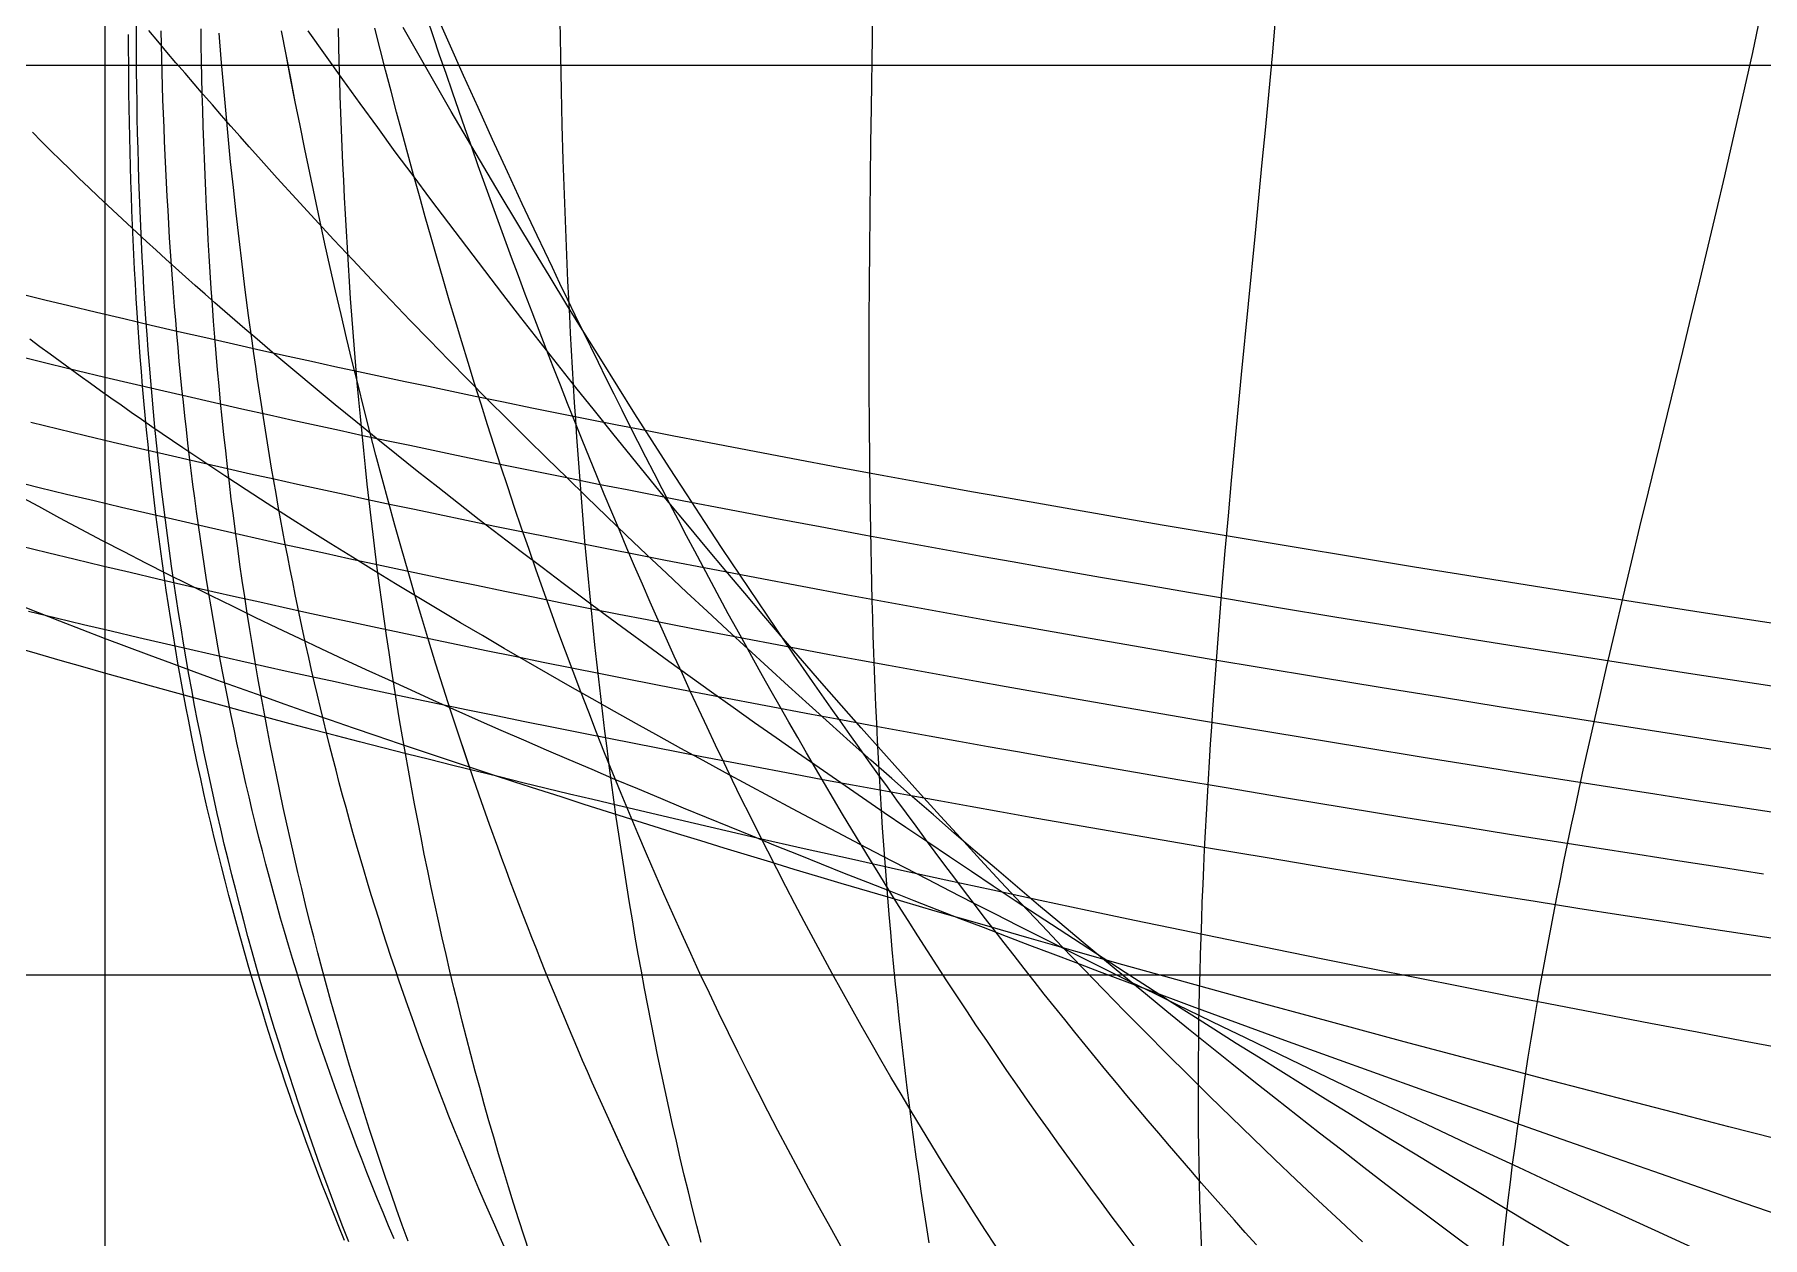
# Model space of a CAD drawing. Extents: x 11249 to 82946, y 15238 to 34763.
# Drawn here: x 54914.4 to 55389.4, y 25299.3 to 25629.9 of the extents above; entities that cross this region are included whole.
import ezdxf

# ---------------------------------------------------------------- set-up
doc = ezdxf.new("R2010")
doc.units = 0
doc.header["$LTSCALE"] = 250
doc.layers.add('03_Lines_Frames1', color=7, linetype='CONTINUOUS', lineweight=15)
doc.layers.add('03_Lines_Grid', color=253, linetype='CONTINUOUS', lineweight=15)
doc.layers.add('Make2D$Annotation$S0CO1', color=1, linetype='CONTINUOUS', true_color=0xff0000)

# ---------------------------------------------------------------- blocks, each defined once
blk = doc.blocks.new('*U5')
at = {"layer": '03_Lines_Grid'}
blk.add_line((0, -4367.57), (0, 3839.97), dxfattribs=at)
blk = doc.blocks.new('*U6')
at = {"layer": 'Make2D$Annotation$S0CO1', "color": 0, "linetype": 'ByBlock', "lineweight": -2, "transparency": 16777216}
blk.add_blockref('*U5', (3500, 0), dxfattribs=at)

msp = doc.modelspace()

# ---------------------------------------------------------------- linework, layer by layer
at = {"layer": '03_Lines_Frames1'}
for points in [[(55160.35, 25297.9), (55159.6, 25302.62), (55158.87, 25307.33), (55158.15, 25312.05), (55157.46, 25316.78), (55156.79, 25321.5), (55156.13, 25326.24), (55155.5, 25330.98), (55154.89, 25335.73), (55154.29, 25340.47), (55153.71, 25345.22), (55153.15, 25349.97), (55152.62, 25354.72), (55152.1, 25359.48), (55151.59, 25364.24), (55151.11, 25368.99), (55150.65, 25373.75), (55150.2, 25378.52), (55149.77, 25383.28), (55149.36, 25388.05), (55148.96, 25392.81), (55148.58, 25397.58), (55148.22, 25402.37), (55147.88, 25407.15), (55147.55, 25411.94), (55147.24, 25416.73), (55146.95, 25421.52), (55146.67, 25426.31), (55146.41, 25431.1), (55146.16, 25435.89), (55145.93, 25440.69), (55145.71, 25445.5), (55145.5, 25450.3), (55145.32, 25455.11), (55145.14, 25459.92), (55144.98, 25464.73), (55144.83, 25469.53), (55144.69, 25474.34), (55144.57, 25479.17), (55144.45, 25483.99), (55144.35, 25488.82), (55144.26, 25493.65), (55144.18, 25498.48), (55144.11, 25503.31), (55143.99, 25512.97), (55143.92, 25522.62), (55143.88, 25532.28), (55143.87, 25541.94), (55143.89, 25551.59), (55143.93, 25561.3), (55144, 25571), (55144.08, 25580.7), (55144.19, 25590.4), (55144.31, 25600.1), (55144.45, 25609.8), (55144.74, 25629.2), (55145.07, 25648.66)], [(55216.69, 25296.98), (55213.68, 25300.95), (55210.69, 25304.92), (55207.71, 25308.91), (55204.75, 25312.92), (55201.81, 25316.93), (55198.88, 25320.95), (55195.98, 25324.97), (55193.1, 25329), (55190.23, 25333.04), (55187.38, 25337.1), (55184.55, 25341.16), (55181.73, 25345.23), (55178.93, 25349.32), (55176.15, 25353.42), (55173.39, 25357.5), (55170.66, 25361.6), (55167.93, 25365.71), (55165.23, 25369.83), (55162.54, 25373.96), (55159.86, 25378.1), (55157.2, 25382.25), (55154.56, 25386.41), (55151.94, 25390.56), (55149.34, 25394.71), (55146.75, 25398.88), (55144.18, 25403.06), (55141.63, 25407.25), (55139.09, 25411.44), (55136.56, 25415.65), (55134.05, 25419.86), (55131.56, 25424.06), (55129.09, 25428.27), (55126.63, 25432.49), (55124.19, 25436.72), (55121.75, 25440.96), (55119.34, 25445.2), (55116.93, 25449.45), (55114.54, 25453.71), (55112.17, 25457.96), (55109.81, 25462.22), (55107.47, 25466.48), (55105.13, 25470.75), (55102.81, 25475.03), (55100.5, 25479.32), (55098.21, 25483.61), (55095.92, 25487.91), (55093.65, 25492.2), (55091.4, 25496.5), (55089.15, 25500.8), (55086.92, 25505.11), (55084.7, 25509.43), (55082.48, 25513.75), (55080.28, 25518.08), (55078.09, 25522.41), (55075.91, 25526.74), (55073.75, 25531.08), (55071.59, 25535.42), (55069.44, 25539.77), (55067.3, 25544.12), (55065.17, 25548.47), (55063.05, 25552.83), (55060.94, 25557.2), (55058.84, 25561.56), (55056.75, 25565.94), (55052.6, 25574.69), (55048.48, 25583.46), (55044.39, 25592.25), (55040.34, 25601.06), (55036.32, 25609.88), (55032.32, 25618.72), (55028.37, 25627.57), (55024.43, 25636.46)], [(55000.81, 25298.09), (54999.19, 25302.25), (54997.6, 25306.41), (54996.03, 25310.59), (54994.49, 25314.77), (54992.96, 25318.97), (54991.47, 25323.17), (54989.99, 25327.38), (54988.55, 25331.54), (54987.14, 25335.71), (54985.75, 25339.89), (54984.38, 25344.08), (54983.03, 25348.27), (54981.71, 25352.47), (54980.41, 25356.68), (54979.13, 25360.89), (54977.87, 25365.11), (54976.64, 25369.34), (54975.43, 25373.57), (54974.24, 25377.81), (54973.07, 25382.06), (54971.92, 25386.31), (54970.8, 25390.57), (54969.7, 25394.83), (54968.64, 25399.03), (54967.6, 25403.24), (54966.58, 25407.45), (54965.59, 25411.67), (54964.62, 25415.89), (54963.67, 25420.12), (54962.74, 25424.35), (54961.83, 25428.59), (54960.94, 25432.83), (54960.08, 25437.07), (54959.24, 25441.32), (54958.42, 25445.58), (54957.63, 25449.84), (54956.85, 25454.1), (54956.1, 25458.37), (54955.37, 25462.64), (54954.68, 25466.86), (54954, 25471.09), (54953.35, 25475.32), (54952.71, 25479.55), (54952.1, 25483.79), (54951.51, 25488.03), (54950.94, 25492.27), (54950.39, 25496.51), (54949.86, 25500.75), (54949.35, 25505), (54948.86, 25509.25), (54948.4, 25513.5), (54947.95, 25517.76), (54947.52, 25522.02), (54947.11, 25526.28), (54946.71, 25530.54), (54946.34, 25534.79), (54945.99, 25539.03), (54945.66, 25543.28), (54945.34, 25547.52), (54945.04, 25551.77), (54944.76, 25556.02), (54944.49, 25560.26), (54944.25, 25564.51), (54944.02, 25568.76), (54943.8, 25573.02), (54943.61, 25577.27), (54943.43, 25581.52), (54943.26, 25585.78), (54943.11, 25590.03), (54942.98, 25594.29), (54942.86, 25598.55), (54942.75, 25602.81), (54942.66, 25607.07), (54942.59, 25611.33), (54942.53, 25615.59), (54942.48, 25619.85), (54942.45, 25624.11), (54942.43, 25628.37), (54942.43, 25632.63)], [(55310.51, 25295.35), (55304.34, 25299.96), (55298.19, 25304.6), (55292.05, 25309.25), (55285.92, 25313.92), (55279.82, 25318.59), (55273.74, 25323.29), (55267.67, 25328), (55261.61, 25332.74), (55255.58, 25337.48), (55249.57, 25342.24), (55243.58, 25347.01), (55237.59, 25351.81), (55231.64, 25356.61), (55225.7, 25361.43), (55219.78, 25366.26), (55213.87, 25371.12), (55207.98, 25375.98), (55202.12, 25380.86), (55196.26, 25385.76), (55190.42, 25390.68), (55184.61, 25395.6), (55178.81, 25400.54), (55173.02, 25405.5), (55167.25, 25410.48), (55161.5, 25415.47), (55155.77, 25420.47), (55150.04, 25425.49), (55144.34, 25430.53), (55138.65, 25435.58), (55132.98, 25440.65), (55127.33, 25445.74), (55121.69, 25450.84), (55116.06, 25455.96), (55110.46, 25461.1), (55104.87, 25466.25), (55099.29, 25471.43), (55093.73, 25476.62), (55088.19, 25481.83), (55082.66, 25487.05), (55077.15, 25492.3), (55071.66, 25497.57), (55066.18, 25502.86), (55060.71, 25508.16), (55055.27, 25513.49), (55049.85, 25518.83), (55044.45, 25524.2), (55039.06, 25529.59), (55033.7, 25534.99), (55028.34, 25540.44), (55023, 25545.9), (55017.69, 25551.39), (55012.4, 25556.89), (55007.13, 25562.43), (55001.89, 25567.98), (54996.67, 25573.56), (54991.48, 25579.16), (54986.29, 25584.81), (54981.13, 25590.49), (54975.99, 25596.2), (54973.44, 25599.06), (54970.89, 25601.93), (54968.35, 25604.8), (54965.82, 25607.69), (54963.3, 25610.58), (54960.78, 25613.47), (54958.28, 25616.38), (54955.78, 25619.29), (54953.29, 25622.21), (54950.81, 25625.14), (54948.32, 25628.09), (54945.85, 25631.05)], [(55013.27, 25298.92), (55011.74, 25302.55), (55010.23, 25306.2), (55008.73, 25309.85), (55007.26, 25313.51), (55005.8, 25317.18), (55004.36, 25320.85), (55002.94, 25324.54), (55001.54, 25328.23), (55000.16, 25331.92), (54998.82, 25335.56), (54997.5, 25339.2), (54996.2, 25342.85), (54994.92, 25346.51), (54993.66, 25350.17), (54992.41, 25353.84), (54991.18, 25357.51), (54989.98, 25361.19), (54988.79, 25364.88), (54987.62, 25368.57), (54986.47, 25372.27), (54985.34, 25375.98), (54984.22, 25379.69), (54983.13, 25383.4), (54982.06, 25387.13), (54981.01, 25390.86), (54979.99, 25394.54), (54978.99, 25398.22), (54978.01, 25401.91), (54977.05, 25405.6), (54976.11, 25409.3), (54975.19, 25413), (54974.28, 25416.71), (54973.4, 25420.42), (54972.53, 25424.13), (54971.68, 25427.85), (54970.85, 25431.57), (54970.04, 25435.3), (54969.25, 25439.03), (54968.47, 25442.77), (54967.71, 25446.51), (54966.97, 25450.25), (54966.26, 25453.97), (54965.56, 25457.7), (54964.87, 25461.42), (54964.21, 25465.15), (54963.56, 25468.88), (54962.93, 25472.61), (54962.31, 25476.35), (54961.71, 25480.08), (54961.13, 25483.82), (54960.56, 25487.57), (54960.01, 25491.31), (54959.47, 25495.06), (54958.95, 25498.81), (54958.45, 25502.56), (54957.96, 25506.32), (54957.48, 25510.08), (54957.02, 25513.83), (54956.58, 25517.59), (54956.15, 25521.35), (54955.73, 25525.11), (54955.33, 25528.87), (54954.94, 25532.63), (54954.57, 25536.39), (54954.21, 25540.16), (54953.86, 25543.92), (54953.53, 25547.69), (54953.21, 25551.46), (54952.9, 25555.23), (54952.61, 25559), (54952.32, 25562.77), (54952.05, 25566.54), (54951.8, 25570.32), (54951.55, 25574.1), (54951.32, 25577.89), (54951.1, 25581.67), (54950.88, 25585.46), (54950.68, 25589.25), (54950.5, 25593.04), (54950.32, 25596.83), (54950.15, 25600.62), (54950, 25604.41), (54949.85, 25608.2), (54949.72, 25611.99), (54949.59, 25615.78), (54949.37, 25623.36), (54949.19, 25630.95)], [(55017.09, 25298.35), (55015.5, 25302.71), (55013.94, 25307.08), (55012.4, 25311.45), (55010.89, 25315.84), (55009.39, 25320.23), (55007.93, 25324.63), (55006.49, 25329.01), (55005.08, 25333.4), (55003.7, 25337.8), (55002.33, 25342.2), (55000.99, 25346.61), (54999.68, 25351.03), (54998.39, 25355.46), (54997.12, 25359.89), (54995.88, 25364.29), (54994.67, 25368.69), (54993.48, 25373.1), (54992.31, 25377.52), (54991.16, 25381.94), (54990.04, 25386.36), (54988.93, 25390.8), (54987.85, 25395.24), (54986.8, 25399.68), (54985.76, 25404.13), (54984.75, 25408.58), (54983.75, 25413.04), (54982.78, 25417.5), (54981.83, 25421.97), (54980.9, 25426.44), (54980, 25430.92), (54979.12, 25435.35), (54978.27, 25439.79), (54977.44, 25444.22), (54976.63, 25448.66), (54975.83, 25453.11), (54975.06, 25457.56), (54974.32, 25462.01), (54973.59, 25466.46), (54972.88, 25470.92), (54972.19, 25475.38), (54971.53, 25479.85), (54970.88, 25484.32), (54970.26, 25488.79), (54969.65, 25493.26), (54969.07, 25497.74), (54968.5, 25502.22), (54967.97, 25506.67), (54967.45, 25511.12), (54966.95, 25515.57), (54966.47, 25520.02), (54966.01, 25524.47), (54965.57, 25528.92), (54965.15, 25533.38), (54964.74, 25537.83), (54964.36, 25542.29), (54963.99, 25546.75), (54963.65, 25551.21), (54963.31, 25555.68), (54963, 25560.14), (54962.71, 25564.61), (54962.43, 25569.08), (54962.16, 25573.55), (54961.92, 25578), (54961.69, 25582.46), (54961.48, 25586.92), (54961.28, 25591.37), (54961.1, 25595.83), (54960.94, 25600.29), (54960.79, 25604.75), (54960.65, 25609.21), (54960.53, 25613.66), (54960.43, 25618.12), (54960.34, 25622.58), (54960.26, 25627.04), (54960.19, 25631.51)], [(55088.92, 25296.85), (55087.44, 25299.82), (55085.97, 25302.8), (55084.5, 25305.78), (55083.05, 25308.77), (55081.61, 25311.76), (55080.18, 25314.75), (55078.76, 25317.75), (55077.34, 25320.76), (55075.94, 25323.77), (55074.55, 25326.78), (55073.16, 25329.8), (55071.79, 25332.82), (55070.43, 25335.85), (55069.07, 25338.88), (55067.73, 25341.91), (55066.39, 25344.95), (55065.07, 25348), (55063.75, 25351.05), (55062.45, 25354.1), (55061.15, 25357.15), (55059.87, 25360.22), (55058.59, 25363.28), (55057.32, 25366.35), (55056.07, 25369.42), (55054.82, 25372.5), (55053.58, 25375.58), (55052.36, 25378.66), (55051.14, 25381.75), (55049.93, 25384.85), (55048.73, 25387.94), (55047.54, 25391.04), (55046.36, 25394.14), (55045.19, 25397.25), (55044.03, 25400.36), (55042.88, 25403.48), (55041.74, 25406.59), (55039.49, 25412.84), (55037.27, 25419.1), (55035.09, 25425.37), (55032.95, 25431.66), (55030.84, 25437.95), (55028.77, 25444.26), (55026.74, 25450.58), (55024.74, 25456.91), (55022.78, 25463.26), (55020.85, 25469.61), (55018.95, 25475.97), (55017.09, 25482.35), (55015.26, 25488.73), (55013.46, 25495.12), (55011.7, 25501.52), (55009.97, 25507.93), (55008.26, 25514.35), (55006.59, 25520.77), (55004.95, 25527.21), (55003.34, 25533.65), (55001.76, 25540.1), (55000.2, 25546.55), (54998.67, 25553.02), (54997.17, 25559.48), (54995.7, 25565.96), (54994.25, 25572.44), (54992.83, 25578.93), (54991.44, 25585.42), (54990.07, 25591.91), (54988.72, 25598.42), (54987.39, 25604.92), (54986.09, 25611.43), (54984.81, 25617.95), (54983.56, 25624.47), (54982.32, 25630.99)], [(55089.77, 25295.15), (55087.1, 25300.49), (55084.47, 25305.84), (55081.88, 25311.21), (55079.31, 25316.59), (55076.77, 25321.98), (55074.26, 25327.39), (55071.79, 25332.82), (55070.43, 25335.85), (55069.07, 25338.88), (55067.73, 25341.91), (55066.39, 25344.95), (55065.07, 25348), (55063.75, 25351.05), (55062.45, 25354.1), (55061.15, 25357.15), (55059.87, 25360.22), (55058.59, 25363.28), (55057.32, 25366.35), (55056.07, 25369.42), (55054.82, 25372.5), (55053.58, 25375.58), (55052.36, 25378.66), (55051.14, 25381.75), (55049.93, 25384.85), (55048.73, 25387.94), (55047.54, 25391.04), (55046.36, 25394.14), (55045.19, 25397.25), (55044.03, 25400.36), (55042.88, 25403.48), (55041.74, 25406.59), (55039.49, 25412.84), (55037.27, 25419.1), (55035.09, 25425.37), (55032.95, 25431.65), (55030.84, 25437.95), (55028.77, 25444.26), (55026.74, 25450.58), (55024.74, 25456.91), (55022.78, 25463.26), (55020.85, 25469.61), (55018.95, 25475.97), (55017.09, 25482.35), (55015.26, 25488.73), (55013.46, 25495.12), (55011.7, 25501.52), (55009.97, 25507.93), (55008.26, 25514.35), (55006.59, 25520.78), (55004.95, 25527.21), (55003.34, 25533.65), (55001.76, 25540.1), (55000.2, 25546.55), (54998.67, 25553.02), (54997.17, 25559.48), (54995.7, 25565.96), (54994.25, 25572.44), (54992.83, 25578.93), (54991.44, 25585.42), (54990.07, 25591.91), (54988.72, 25598.42), (54987.39, 25604.92), (54986.09, 25611.43), (54984.82, 25617.95), (54983.56, 25624.47), (54982.33, 25630.99)], [(55279.48, 25298.13), (55273.38, 25303.79), (55267.3, 25309.47), (55261.25, 25315.18), (55255.25, 25320.89), (55249.28, 25326.63), (55243.33, 25332.4), (55237.41, 25338.2), (55231.54, 25344), (55225.69, 25349.82), (55219.88, 25355.67), (55214.08, 25361.54), (55208.34, 25367.42), (55202.62, 25373.32), (55196.93, 25379.24), (55191.27, 25385.19), (55185.64, 25391.14), (55180.05, 25397.11), (55174.47, 25403.11), (55168.92, 25409.13), (55163.41, 25415.15), (55157.93, 25421.19), (55152.47, 25427.26), (55147.02, 25433.34), (55141.62, 25439.43), (55136.23, 25445.55), (55130.87, 25451.68), (55125.53, 25457.83), (55120.22, 25463.99), (55114.93, 25470.17), (55109.66, 25476.37), (55104.42, 25482.59), (55099.2, 25488.82), (55093.99, 25495.07), (55088.81, 25501.34), (55083.66, 25507.63), (55078.52, 25513.94), (55073.4, 25520.26), (55068.31, 25526.6), (55063.23, 25532.96), (55058.17, 25539.35), (55053.13, 25545.76), (55048.11, 25552.19), (55043.12, 25558.63), (55038.15, 25565.09), (55033.2, 25571.57), (55028.27, 25578.07), (55023.37, 25584.59), (55018.47, 25591.16), (55013.59, 25597.75), (55008.74, 25604.35), (55003.92, 25610.98), (54999.12, 25617.62), (54994.35, 25624.28), (54989.61, 25630.97)], [(55136.09, 25296.97), (55133.12, 25302.23), (55130.18, 25307.5), (55127.28, 25312.78), (55124.4, 25318.09), (55121.55, 25323.41), (55118.74, 25328.74), (55115.96, 25334.08), (55113.21, 25339.44), (55110.49, 25344.81), (55107.8, 25350.2), (55105.14, 25355.6), (55102.51, 25361.02), (55099.91, 25366.45), (55097.34, 25371.9), (55094.81, 25377.35), (55092.31, 25382.81), (55089.84, 25388.28), (55087.4, 25393.77), (55084.98, 25399.27), (55082.6, 25404.79), (55080.25, 25410.32), (55077.92, 25415.85), (55075.63, 25421.39), (55073.36, 25426.95), (55071.13, 25432.51), (55068.92, 25438.08), (55066.74, 25443.67), (55064.59, 25449.26), (55062.46, 25454.86), (55060.36, 25460.48), (55058.29, 25466.09), (55056.24, 25471.72), (55054.22, 25477.35), (55052.23, 25482.99), (55050.26, 25488.64), (55048.31, 25494.3), (55046.39, 25499.97), (55044.49, 25505.64), (55042.62, 25511.31), (55040.77, 25516.99), (55038.94, 25522.68), (55037.14, 25528.38), (55035.35, 25534.08), (55033.59, 25539.79), (55031.84, 25545.5), (55030.12, 25551.22), (55028.42, 25556.94), (55026.74, 25562.67), (55025.07, 25568.4), (55023.43, 25574.14), (55021.8, 25579.88), (55020.2, 25585.62), (55018.61, 25591.38), (55017.03, 25597.13), (55015.48, 25602.89), (55013.94, 25608.65), (55012.41, 25614.42), (55010.9, 25620.19), (55009.41, 25625.96), (55007.94, 25631.74)], [(55178.65, 25296.92), (55175.66, 25301.52), (55172.7, 25306.12), (55169.76, 25310.74), (55166.84, 25315.38), (55163.94, 25320.03), (55161.07, 25324.69), (55158.23, 25329.35), (55155.41, 25334.03), (55152.61, 25338.71), (55149.84, 25343.41), (55147.09, 25348.13), (55144.36, 25352.86), (55141.66, 25357.6), (55138.98, 25362.35), (55136.33, 25367.1), (55133.71, 25371.86), (55131.1, 25376.63), (55128.52, 25381.41), (55125.96, 25386.21), (55123.43, 25391.02), (55120.91, 25395.83), (55118.42, 25400.66), (55115.96, 25405.49), (55113.52, 25410.32), (55111.1, 25415.17), (55108.7, 25420.02), (55106.32, 25424.88), (55103.96, 25429.76), (55101.62, 25434.64), (55099.31, 25439.54), (55097.02, 25444.42), (55094.75, 25449.32), (55092.5, 25454.22), (55090.26, 25459.14), (55088.05, 25464.06), (55085.86, 25468.99), (55083.68, 25473.93), (55081.52, 25478.87), (55079.38, 25483.81), (55077.27, 25488.76), (55075.17, 25493.72), (55073.08, 25498.68), (55071.01, 25503.65), (55068.96, 25508.62), (55066.93, 25513.6), (55064.91, 25518.59), (55062.91, 25523.58), (55060.92, 25528.57), (55058.95, 25533.57), (55057, 25538.57), (55055.05, 25543.58), (55053.13, 25548.59), (55051.21, 25553.61), (55049.31, 25558.63), (55047.43, 25563.66), (55045.56, 25568.68), (55043.7, 25573.72), (55041.85, 25578.75), (55040.02, 25583.8), (55038.2, 25588.84), (55036.39, 25593.89), (55034.59, 25598.95), (55032.81, 25604.01), (55031.03, 25609.07), (55029.27, 25614.13), (55027.52, 25619.2), (55025.77, 25624.27), (55024.04, 25629.35), (55022.32, 25634.43)], [(55097.64, 25297.94), (55096.46, 25302.57), (55095.29, 25307.19), (55094.15, 25311.83), (55093.03, 25316.47), (55091.93, 25321.11), (55090.85, 25325.76), (55089.8, 25330.41), (55088.76, 25335.07), (55087.75, 25339.73), (55086.75, 25344.4), (55085.78, 25349.07), (55084.83, 25353.74), (55083.9, 25358.42), (55082.99, 25363.11), (55082.1, 25367.8), (55081.23, 25372.49), (55080.38, 25377.18), (55079.55, 25381.88), (55078.75, 25386.59), (55077.96, 25391.29), (55077.2, 25396), (55076.45, 25400.72), (55075.73, 25405.43), (55075.02, 25410.15), (55074.34, 25414.87), (55073.67, 25419.6), (55073.02, 25424.33), (55072.39, 25429.06), (55071.78, 25433.79), (55071.18, 25438.52), (55070.6, 25443.26), (55070.04, 25448), (55069.5, 25452.74), (55068.97, 25457.48), (55068.46, 25462.22), (55067.97, 25466.97), (55067.49, 25471.72), (55067.02, 25476.47), (55066.58, 25481.22), (55066.14, 25485.97), (55065.72, 25490.72), (55065.32, 25495.48), (55064.93, 25500.23), (55064.55, 25504.99), (55064.19, 25509.75), (55063.84, 25514.51), (55063.51, 25519.27), (55063.19, 25524.03), (55062.88, 25528.79), (55062.58, 25533.55), (55062.3, 25538.31), (55062.02, 25543.08), (55061.76, 25547.84), (55061.52, 25552.61), (55061.28, 25557.37), (55061.05, 25562.14), (55060.84, 25566.91), (55060.63, 25571.67), (55060.44, 25576.44), (55060.26, 25581.21), (55060.08, 25585.98), (55059.77, 25595.52), (55059.49, 25605.06), (55059.25, 25614.6), (55059.05, 25624.14), (55058.88, 25633.68)], [(55235.25, 25295.21), (55235.07, 25300.02), (55234.9, 25304.83), (55234.77, 25309.64), (55234.65, 25314.45), (55234.55, 25319.26), (55234.48, 25324.07), (55234.42, 25328.88), (55234.39, 25333.7), (55234.38, 25338.51), (55234.38, 25343.32), (55234.41, 25348.13), (55234.45, 25352.95), (55234.51, 25357.76), (55234.59, 25362.57), (55234.69, 25367.4), (55234.8, 25372.22), (55234.93, 25377.04), (55235.08, 25381.87), (55235.25, 25386.69), (55235.42, 25391.51), (55235.62, 25396.33), (55235.83, 25401.15), (55236.05, 25405.97), (55236.29, 25410.79), (55236.54, 25415.61), (55236.81, 25420.43), (55237.09, 25425.25), (55237.38, 25430.06), (55237.68, 25434.88), (55238, 25439.7), (55238.33, 25444.53), (55238.66, 25449.36), (55239.01, 25454.19), (55239.38, 25459.02), (55240.13, 25468.68), (55240.91, 25478.34), (55241.73, 25488.02), (55242.59, 25497.7), (55243.46, 25507.38), (55244.36, 25517.06), (55245.28, 25526.78), (55246.22, 25536.5), (55248.12, 25555.93), (55250.03, 25575.37), (55251.92, 25594.8), (55252.86, 25604.58), (55253.78, 25614.35), (55254.69, 25624.13), (55255.58, 25633.9)], [(55317.91, 25294.77), (55318.42, 25299.71), (55318.96, 25304.64), (55319.53, 25309.58), (55320.12, 25314.5), (55320.74, 25319.43), (55321.39, 25324.35), (55322.07, 25329.27), (55322.77, 25334.18), (55323.49, 25339.1), (55324.24, 25344), (55325.01, 25348.91), (55325.81, 25353.81), (55326.62, 25358.71), (55327.46, 25363.6), (55328.32, 25368.49), (55329.2, 25373.38), (55330.09, 25378.26), (55331.01, 25383.14), (55331.94, 25388.01), (55332.89, 25392.89), (55333.86, 25397.76), (55334.84, 25402.62), (55335.84, 25407.49), (55336.85, 25412.35), (55337.88, 25417.2), (55338.92, 25422.06), (55339.97, 25426.91), (55341.04, 25431.76), (55342.12, 25436.6), (55343.21, 25441.45), (55344.3, 25446.29), (55346.53, 25455.96), (55348.79, 25465.63), (55351.08, 25475.3), (55353.39, 25484.95), (55355.72, 25494.6), (55358.07, 25504.25), (55367.5, 25542.83), (55369.85, 25552.48), (55372.19, 25562.13), (55374.5, 25571.78), (55376.8, 25581.44), (55379.06, 25591.11), (55381.3, 25600.79), (55383.5, 25610.47), (55384.58, 25615.31), (55385.66, 25620.16), (55386.72, 25625.01), (55387.77, 25629.86), (55388.81, 25634.72)], [(54999.59, 25298.49), (54998.02, 25302.38), (54996.46, 25306.28), (54994.93, 25310.19), (54993.42, 25314.1), (54991.93, 25318.03), (54990.46, 25321.96), (54989.02, 25325.9), (54987.59, 25329.84), (54986.18, 25333.8), (54984.8, 25337.76), (54983.43, 25341.73), (54982.09, 25345.7), (54980.77, 25349.68), (54979.47, 25353.67), (54978.19, 25357.67), (54976.94, 25361.68), (54975.72, 25365.61), (54974.53, 25369.55), (54973.36, 25373.5), (54972.21, 25377.46), (54971.08, 25381.41), (54969.98, 25385.38), (54968.89, 25389.35), (54967.83, 25393.33), (54966.78, 25397.31), (54965.76, 25401.3), (54964.76, 25405.3), (54963.78, 25409.3), (54962.83, 25413.3), (54961.89, 25417.31), (54960.98, 25421.33), (54960.09, 25425.35), (54959.24, 25429.32), (54958.4, 25433.29), (54957.59, 25437.26), (54956.8, 25441.24), (54956.03, 25445.23), (54955.28, 25449.21), (54954.55, 25453.2), (54953.84, 25457.19), (54953.16, 25461.19), (54952.49, 25465.19), (54951.84, 25469.19), (54951.22, 25473.2), (54950.61, 25477.21), (54950.02, 25481.22), (54949.45, 25485.24), (54948.9, 25489.27), (54948.38, 25493.26), (54947.87, 25497.26), (54947.38, 25501.26), (54946.91, 25505.26), (54946.46, 25509.27), (54946.02, 25513.27), (54945.61, 25517.28), (54945.21, 25521.29), (54944.82, 25525.3), (54944.46, 25529.31), (54944.11, 25533.32), (54943.78, 25537.34), (54943.46, 25541.36), (54943.16, 25545.37), (54942.88, 25549.4), (54942.61, 25553.42), (54942.36, 25557.44), (54942.13, 25561.46), (54941.91, 25565.49), (54941.7, 25569.51), (54941.51, 25573.54), (54941.33, 25577.56), (54941.17, 25581.59), (54941.03, 25585.61), (54940.89, 25589.64), (54940.77, 25593.67), (54940.67, 25597.7), (54940.57, 25601.72), (54940.49, 25605.75), (54940.43, 25609.78), (54940.37, 25613.81), (54940.33, 25617.84), (54940.3, 25621.89), (54940.28, 25625.93), (54940.28, 25629.98)], [(55337.34, 25296.2), (55331.12, 25299.88), (55324.9, 25303.58), (55318.69, 25307.29), (55312.49, 25311.01), (55306.29, 25314.74), (55300.11, 25318.48), (55293.93, 25322.23), (55287.75, 25326), (55281.59, 25329.77), (55275.43, 25333.56), (55269.28, 25337.36), (55263.13, 25341.17), (55257, 25345), (55250.87, 25348.84), (55244.75, 25352.68), (55238.63, 25356.55), (55232.53, 25360.42), (55226.43, 25364.31), (55220.34, 25368.21), (55214.26, 25372.12), (55208.19, 25376.05), (55202.12, 25379.99), (55196.07, 25383.94), (55190.02, 25387.91), (55183.99, 25391.89), (55177.96, 25395.88), (55171.94, 25399.89), (55165.93, 25403.92), (55159.94, 25407.96), (55153.95, 25412.01), (55147.97, 25416.08), (55142, 25420.16), (55136.04, 25424.26), (55130.1, 25428.37), (55124.16, 25432.5), (55118.24, 25436.65), (55112.33, 25440.81), (55106.43, 25444.99), (55100.54, 25449.19), (55094.67, 25453.41), (55088.8, 25457.64), (55082.95, 25461.89), (55077.12, 25466.16), (55071.3, 25470.45), (55065.49, 25474.76), (55059.7, 25479.09), (55053.92, 25483.44), (55048.16, 25487.81), (55042.41, 25492.2), (55036.68, 25496.61), (55030.97, 25501.04), (55025.28, 25505.5), (55019.6, 25509.98), (55013.94, 25514.48), (55008.31, 25519.01), (55002.69, 25523.56), (54997.09, 25528.14), (54991.52, 25532.75), (54985.97, 25537.38), (54980.44, 25542.04), (54974.93, 25546.73), (54972.19, 25549.09), (54969.46, 25551.45), (54966.73, 25553.82), (54964.01, 25556.2), (54961.29, 25558.59), (54958.58, 25560.99), (54955.88, 25563.39), (54953.19, 25565.8), (54950.5, 25568.22), (54947.82, 25570.65), (54945.15, 25573.09), (54942.49, 25575.53), (54939.84, 25577.99), (54937.19, 25580.45), (54934.55, 25582.93), (54931.93, 25585.41), (54929.31, 25587.9), (54926.7, 25590.41), (54924.1, 25592.92), (54921.51, 25595.44), (54918.93, 25597.98), (54916.36, 25600.52), (54913.81, 25603.08)], [(55396.65, 25467.41), (55385.19, 25469.15), (55373.74, 25470.91), (55362.05, 25472.72), (55350.35, 25474.54), (55338.66, 25476.38), (55326.98, 25478.23), (55310.39, 25480.87), (55293.8, 25483.55), (55277.22, 25486.26), (55260.64, 25489.01), (55248.55, 25491.03), (55236.45, 25493.07), (55224.36, 25495.13), (55212.27, 25497.21), (55196.16, 25500.02), (55180.06, 25502.86), (55172.01, 25504.3), (55163.96, 25505.75), (55155.92, 25507.21), (55147.88, 25508.67), (55135.39, 25510.98), (55122.9, 25513.31), (55110.42, 25515.67), (55097.95, 25518.05), (55090.14, 25519.56), (55082.34, 25521.09), (55074.53, 25522.62), (55066.73, 25524.17), (55058.94, 25525.73), (55051.14, 25527.3), (55043.35, 25528.89), (55035.56, 25530.5), (55029.13, 25531.83), (55022.7, 25533.17), (55016.27, 25534.53), (55009.84, 25535.9), (55003.42, 25537.27), (54997, 25538.66), (54990.58, 25540.06), (54984.17, 25541.47), (54976.62, 25543.14), (54969.07, 25544.84), (54961.53, 25546.55), (54953.99, 25548.27), (54946.45, 25550.02), (54938.92, 25551.79), (54931.4, 25553.57), (54923.88, 25555.37), (54917.27, 25556.98), (54910.67, 25558.59)], [(55372.45, 25295.5), (55359.94, 25301.21), (55347.45, 25306.94), (55334.93, 25312.72), (55322.42, 25318.52), (55309.89, 25324.37), (55297.37, 25330.25), (55284.84, 25336.17), (55272.32, 25342.12), (55259.79, 25348.12), (55247.28, 25354.16), (55241.02, 25357.19), (55234.76, 25360.24), (55228.51, 25363.3), (55222.26, 25366.36), (55216, 25369.44), (55209.76, 25372.53), (55203.51, 25375.64), (55197.28, 25378.75), (55191.04, 25381.88), (55184.81, 25385.02), (55178.58, 25388.17), (55172.36, 25391.33), (55166.14, 25394.51), (55159.93, 25397.71), (55153.73, 25400.91), (55147.53, 25404.13), (55141.34, 25407.36), (55135.15, 25410.61), (55128.98, 25413.87), (55122.81, 25417.15), (55116.65, 25420.44), (55110.5, 25423.75), (55104.35, 25427.07), (55098.22, 25430.41), (55092.1, 25433.76), (55085.99, 25437.13), (55079.89, 25440.51), (55073.8, 25443.92), (55067.72, 25447.34), (55061.66, 25450.78), (55055.6, 25454.24), (55049.55, 25457.72), (55043.54, 25461.22), (55037.53, 25464.73), (55031.54, 25468.26), (55025.56, 25471.82), (55019.59, 25475.4), (55013.64, 25479), (55007.7, 25482.62), (55001.78, 25486.27), (54995.9, 25489.93), (54990.03, 25493.62), (54984.18, 25497.33), (54978.35, 25501.07), (54972.54, 25504.84), (54966.75, 25508.63), (54960.97, 25512.46), (54955.22, 25516.32), (54949.52, 25520.19), (54946.68, 25522.14), (54943.84, 25524.1), (54941.01, 25526.07), (54938.19, 25528.04), (54935.37, 25530.03), (54932.56, 25532.02), (54929.76, 25534.01), (54926.98, 25536.02), (54924.2, 25538.03), (54921.43, 25540.05), (54918.66, 25542.09), (54915.9, 25544.13), (54913.16, 25546.19)], [(55392.03, 25450.81), (55380.56, 25452.56), (55369.09, 25454.33), (55357.38, 25456.14), (55345.67, 25457.97), (55333.97, 25459.82), (55322.26, 25461.67), (55305.65, 25464.33), (55289.04, 25467.03), (55272.44, 25469.75), (55255.84, 25472.51), (55243.72, 25474.54), (55231.61, 25476.59), (55219.5, 25478.66), (55207.4, 25480.76), (55191.27, 25483.58), (55183.2, 25485), (55175.14, 25486.44), (55167.08, 25487.89), (55159.02, 25489.34), (55150.97, 25490.81), (55142.92, 25492.28), (55130.41, 25494.6), (55117.91, 25496.95), (55105.41, 25499.32), (55092.92, 25501.72), (55085.1, 25503.24), (55077.29, 25504.78), (55069.47, 25506.32), (55061.66, 25507.88), (55053.85, 25509.45), (55046.05, 25511.04), (55038.25, 25512.64), (55030.45, 25514.25), (55024.01, 25515.6), (55017.57, 25516.95), (55011.13, 25518.32), (55004.7, 25519.69), (54998.27, 25521.08), (54991.84, 25522.48), (54985.42, 25523.89), (54978.99, 25525.31), (54971.43, 25527), (54963.88, 25528.71), (54956.33, 25530.43), (54948.78, 25532.18), (54941.23, 25533.94), (54933.7, 25535.72), (54926.16, 25537.52), (54918.63, 25539.34), (54912.02, 25540.96)], [(55398.91, 25432.45), (55387.42, 25434.2), (55375.93, 25435.96), (55364.44, 25437.74), (55352.72, 25439.56), (55340.99, 25441.4), (55329.27, 25443.25), (55317.55, 25445.11), (55300.91, 25447.79), (55284.28, 25450.49), (55267.65, 25453.23), (55251.03, 25456), (55238.89, 25458.04), (55226.77, 25460.11), (55214.64, 25462.19), (55202.52, 25464.29), (55186.36, 25467.13), (55178.29, 25468.56), (55170.22, 25470.01), (55162.15, 25471.46), (55154.08, 25472.93), (55146.01, 25474.4), (55137.95, 25475.89), (55125.42, 25478.22), (55112.91, 25480.58), (55100.39, 25482.97), (55087.89, 25485.38), (55080.06, 25486.92), (55072.23, 25488.46), (55064.41, 25490.02), (55056.59, 25491.58), (55048.77, 25493.17), (55040.95, 25494.77), (55033.14, 25496.38), (55025.33, 25498), (55018.89, 25499.36), (55012.44, 25500.72), (55006, 25502.1), (54999.55, 25503.49), (54993.12, 25504.88), (54986.68, 25506.29), (54980.24, 25507.72), (54973.81, 25509.15), (54966.24, 25510.85), (54958.68, 25512.58), (54951.12, 25514.31), (54943.56, 25516.07), (54936.01, 25517.85), (54928.46, 25519.65), (54920.92, 25521.46), (54913.38, 25523.3)], [(55394.3, 25415.83), (55382.8, 25417.59), (55371.29, 25419.36), (55359.79, 25421.14), (55348.04, 25422.97), (55336.3, 25424.82), (55324.56, 25426.68), (55312.83, 25428.55), (55296.16, 25431.24), (55279.51, 25433.95), (55262.86, 25436.7), (55246.21, 25439.49), (55234.06, 25441.54), (55221.92, 25443.62), (55209.77, 25445.71), (55197.63, 25447.82), (55181.46, 25450.68), (55173.37, 25452.12), (55165.29, 25453.57), (55157.21, 25455.03), (55149.13, 25456.51), (55141.05, 25457.99), (55132.98, 25459.48), (55120.44, 25461.83), (55107.9, 25464.2), (55095.37, 25466.61), (55082.85, 25469.04), (55075.01, 25470.58), (55067.17, 25472.14), (55059.34, 25473.7), (55051.51, 25475.28), (55043.68, 25476.88), (55035.86, 25478.49), (55028.03, 25480.11), (55020.22, 25481.75), (55013.76, 25483.11), (55007.3, 25484.49), (55000.85, 25485.87), (54994.4, 25487.27), (54987.96, 25488.68), (54981.51, 25490.1), (54975.07, 25491.53), (54968.63, 25492.98), (54961.05, 25494.7), (54953.48, 25496.43), (54945.91, 25498.19), (54938.34, 25499.96), (54930.78, 25501.76), (54923.23, 25503.57), (54915.68, 25505.4), (54908.13, 25507.26)], [(55397.22, 25304.39), (55384.65, 25308.71), (55372.09, 25313.06), (55359.54, 25317.42), (55346.92, 25321.83), (55334.31, 25326.26), (55321.65, 25330.72), (55309, 25335.21), (55296.3, 25339.73), (55283.61, 25344.28), (55270.88, 25348.88), (55258.15, 25353.49), (55245.4, 25358.16), (55232.66, 25362.85), (55219.9, 25367.59), (55207.15, 25372.36), (55200.76, 25374.77), (55194.39, 25377.18), (55188.01, 25379.61), (55181.64, 25382.04), (55175.27, 25384.49), (55168.9, 25386.94), (55162.53, 25389.41), (55156.17, 25391.89), (55149.81, 25394.38), (55143.45, 25396.88), (55137.1, 25399.4), (55130.76, 25401.92), (55124.42, 25404.46), (55118.08, 25407.01), (55111.76, 25409.58), (55105.43, 25412.16), (55099.13, 25414.74), (55092.83, 25417.35), (55086.53, 25419.96), (55080.24, 25422.59), (55073.96, 25425.24), (55067.68, 25427.9), (55061.41, 25430.58), (55055.15, 25433.28), (55048.92, 25435.97), (55042.7, 25438.69), (55036.49, 25441.43), (55030.29, 25444.18), (55024.09, 25446.95), (55017.9, 25449.74), (55011.72, 25452.55), (55005.56, 25455.38), (54999.44, 25458.21), (54993.34, 25461.06), (54987.24, 25463.94), (54981.16, 25466.83), (54975.08, 25469.75), (54969.02, 25472.7), (54962.97, 25475.67), (54956.94, 25478.66), (54950.97, 25481.66), (54945, 25484.68), (54939.06, 25487.73), (54933.12, 25490.82), (54927.25, 25493.91), (54921.39, 25497.03), (54915.55, 25500.19), (54909.73, 25503.37)], [(55389.69, 25399.21), (55378.17, 25400.97), (55366.65, 25402.75), (55355.13, 25404.54), (55343.37, 25406.38), (55331.61, 25408.23), (55319.85, 25410.1), (55308.1, 25411.98), (55291.41, 25414.68), (55274.73, 25417.41), (55258.06, 25420.17), (55241.39, 25422.97), (55229.22, 25425.03), (55217.06, 25427.12), (55204.9, 25429.22), (55192.75, 25431.35), (55184.65, 25432.78), (55176.55, 25434.22), (55168.45, 25435.67), (55160.36, 25437.13), (55152.27, 25438.6), (55144.18, 25440.08), (55136.09, 25441.57), (55128, 25443.07), (55115.44, 25445.43), (55102.89, 25447.82), (55090.35, 25450.24), (55077.81, 25452.69), (55069.96, 25454.24), (55062.11, 25455.8), (55054.27, 25457.38), (55046.43, 25458.97), (55038.59, 25460.58), (55030.75, 25462.2), (55022.92, 25463.83), (55015.09, 25465.49), (55008.63, 25466.86), (55002.16, 25468.25), (54995.7, 25469.64), (54989.25, 25471.05), (54982.79, 25472.47), (54976.34, 25473.9), (54969.89, 25475.35), (54963.44, 25476.8), (54955.86, 25478.54), (54948.27, 25480.29), (54940.69, 25482.06), (54933.12, 25483.84), (54925.55, 25485.65), (54917.99, 25487.48), (54910.43, 25489.33)], [(55392.8, 25326.54), (55380.15, 25329.78), (55367.51, 25333.03), (55354.79, 25336.32), (55342.08, 25339.63), (55329.31, 25342.97), (55316.55, 25346.33), (55303.74, 25349.73), (55290.93, 25353.14), (55278.07, 25356.59), (55265.22, 25360.07), (55252.33, 25363.58), (55239.44, 25367.11), (55226.53, 25370.69), (55213.62, 25374.29), (55200.7, 25377.93), (55187.79, 25381.6), (55174.87, 25385.3), (55161.96, 25389.05), (55149.05, 25392.83), (55136.15, 25396.64), (55129.71, 25398.57), (55123.27, 25400.5), (55116.83, 25402.44), (55110.4, 25404.4), (55103.98, 25406.36), (55097.56, 25408.33), (55091.15, 25410.31), (55084.74, 25412.31), (55078.34, 25414.31), (55071.93, 25416.33), (55065.54, 25418.36), (55059.14, 25420.41), (55052.78, 25422.45), (55046.42, 25424.51), (55040.07, 25426.59), (55033.72, 25428.67), (55027.37, 25430.78), (55021.03, 25432.89), (55014.69, 25435.02), (55008.36, 25437.17), (55002.09, 25439.31), (54995.81, 25441.48), (54989.54, 25443.65), (54983.28, 25445.85), (54977.02, 25448.06), (54970.77, 25450.29), (54964.53, 25452.54), (54958.29, 25454.8), (54952.11, 25457.07), (54945.93, 25459.36), (54939.77, 25461.66), (54933.61, 25463.99), (54927.5, 25466.33), (54921.4, 25468.68), (54915.31, 25471.06), (54909.23, 25473.46)], [(55396.62, 25380.82), (55385.08, 25382.57), (55373.54, 25384.35), (55362, 25386.13), (55350.47, 25387.93), (55338.69, 25389.77), (55326.91, 25391.63), (55315.14, 25393.51), (55303.37, 25395.4), (55286.66, 25398.11), (55269.96, 25400.85), (55253.26, 25403.63), (55236.57, 25406.44), (55224.38, 25408.52), (55212.2, 25410.61), (55200.03, 25412.73), (55187.86, 25414.86), (55179.74, 25416.3), (55171.64, 25417.75), (55163.53, 25419.21), (55155.42, 25420.67), (55147.32, 25422.15), (55139.22, 25423.64), (55131.12, 25425.14), (55123.02, 25426.66), (55110.45, 25429.03), (55097.88, 25431.43), (55085.32, 25433.87), (55072.76, 25436.33), (55064.9, 25437.89), (55057.04, 25439.47), (55049.19, 25441.06), (55041.34, 25442.66), (55033.49, 25444.28), (55025.64, 25445.91), (55017.8, 25447.55), (55009.96, 25449.22), (55003.49, 25450.6), (54997.02, 25452), (54990.55, 25453.4), (54984.09, 25454.82), (54977.62, 25456.25), (54971.16, 25457.7), (54964.71, 25459.15), (54958.25, 25460.62), (54950.66, 25462.37), (54943.06, 25464.13), (54935.48, 25465.92), (54927.89, 25467.72), (54920.31, 25469.55), (54912.74, 25471.39)], [(55397, 25350.89), (55384.23, 25353.29), (55371.46, 25355.71), (55358.64, 25358.15), (55345.83, 25360.61), (55332.97, 25363.1), (55320.12, 25365.6), (55307.24, 25368.12), (55294.35, 25370.67), (55281.43, 25373.25), (55268.52, 25375.84), (55255.58, 25378.46), (55242.64, 25381.11), (55229.69, 25383.78), (55216.74, 25386.48), (55203.77, 25389.21), (55190.81, 25391.96), (55177.84, 25394.74), (55164.88, 25397.55), (55151.92, 25400.4), (55138.97, 25403.27), (55126.02, 25406.17), (55113.09, 25409.11), (55100.17, 25412.08), (55087.26, 25415.08), (55074.35, 25418.12), (55067.91, 25419.66), (55061.46, 25421.21), (55055.04, 25422.76), (55048.61, 25424.32), (55042.19, 25425.89), (55035.78, 25427.47), (55029.36, 25429.07), (55022.95, 25430.67), (55016.54, 25432.29), (55010.13, 25433.92), (55003.76, 25435.55), (54997.38, 25437.19), (54991.02, 25438.85), (54984.65, 25440.52), (54978.29, 25442.21), (54971.93, 25443.9), (54965.58, 25445.61), (54959.22, 25447.34), (54952.91, 25449.07), (54946.6, 25450.81), (54940.29, 25452.57), (54933.98, 25454.35), (54927.71, 25456.13), (54921.44, 25457.93), (54915.18, 25459.75), (54908.92, 25461.58)]]:
    msp.add_lwpolyline(points, dxfattribs=at)
at = {"layer": '03_Lines_Frames1', "color": 2}
for points in [[(55050.45, 25295.17), (55048.97, 25299.68), (55047.52, 25304.2), (55046.1, 25308.72), (55044.69, 25313.26), (55043.31, 25317.79), (55041.96, 25322.34), (55040.63, 25326.87), (55039.32, 25331.41), (55038.04, 25335.96), (55036.78, 25340.52), (55035.54, 25345.08), (55034.33, 25349.65), (55033.13, 25354.22), (55031.97, 25358.8), (55030.83, 25363.37), (55029.71, 25367.95), (55028.61, 25372.53), (55027.54, 25377.12), (55026.49, 25381.71), (55025.46, 25386.31), (55024.45, 25390.91), (55023.46, 25395.52), (55022.5, 25400.11), (55021.56, 25404.7), (55020.65, 25409.3), (55019.75, 25413.9), (55018.87, 25418.51), (55018.01, 25423.11), (55017.17, 25427.73), (55016.36, 25432.34), (55015.56, 25436.96), (55014.78, 25441.59), (55014.02, 25446.21), (55013.28, 25450.84), (55012.56, 25455.48), (55011.86, 25460.11), (55011.18, 25464.75), (55010.51, 25469.39), (55009.87, 25474.01), (55009.25, 25478.63), (55008.64, 25483.25), (55008.05, 25487.88), (55007.48, 25492.5), (55006.93, 25497.13), (55006.4, 25501.76), (55005.88, 25506.39), (55005.38, 25511.03), (55004.9, 25515.66), (55004.43, 25520.3), (55003.98, 25524.94), (55003.55, 25529.58), (55003.14, 25534.22), (55002.74, 25538.87), (55002.35, 25543.51), (55001.99, 25548.14), (55001.64, 25552.77), (55001.31, 25557.4), (55000.99, 25562.03), (55000.69, 25566.66), (55000.4, 25571.3), (55000.13, 25575.93), (54999.87, 25580.56), (54999.63, 25585.2), (54999.4, 25589.83), (54999.19, 25594.47), (54998.99, 25599.1), (54998.8, 25603.74), (54998.63, 25608.38), (54998.47, 25613.02), (54998.32, 25617.66), (54998.19, 25622.29), (54998.06, 25626.92), (54997.95, 25631.56)], [(55250.28, 25297.31), (55247.25, 25300.68), (55244.23, 25304.07), (55241.22, 25307.46), (55238.22, 25310.87), (55235.23, 25314.28), (55232.25, 25317.7), (55229.3, 25321.12), (55226.36, 25324.54), (55223.43, 25327.98), (55220.51, 25331.42), (55217.6, 25334.87), (55214.7, 25338.33), (55211.81, 25341.8), (55208.94, 25345.28), (55206.08, 25348.75), (55203.24, 25352.23), (55200.41, 25355.72), (55197.59, 25359.21), (55194.79, 25362.72), (55191.99, 25366.23), (55189.2, 25369.75), (55186.42, 25373.28), (55183.67, 25376.8), (55180.93, 25380.32), (55178.19, 25383.86), (55175.47, 25387.4), (55172.76, 25390.95), (55170.05, 25394.51), (55167.36, 25398.08), (55164.68, 25401.65), (55162.02, 25405.21), (55159.36, 25408.79), (55156.72, 25412.36), (55154.09, 25415.95), (55151.46, 25419.54), (55148.85, 25423.14), (55146.24, 25426.75), (55143.65, 25430.36), (55141.07, 25433.97), (55138.5, 25437.58), (55135.94, 25441.2), (55133.39, 25444.83), (55130.85, 25448.46), (55128.31, 25452.09), (55125.79, 25455.74), (55123.27, 25459.39), (55118.27, 25466.68), (55113.31, 25474), (55108.37, 25481.34), (55103.47, 25488.7), (55098.61, 25496.07), (55093.77, 25503.46), (55088.97, 25510.87), (55084.19, 25518.3), (55079.45, 25525.74), (55074.73, 25533.2), (55070.04, 25540.68), (55065.38, 25548.17), (55060.74, 25555.69), (55056.13, 25563.22), (55051.55, 25570.77), (55046.99, 25578.34), (55042.45, 25585.94), (55037.93, 25593.55), (55033.44, 25601.18), (55028.98, 25608.83), (55024.54, 25616.49), (55020.13, 25624.17), (55015.75, 25631.86)], [(55043.9, 25296.03), (55042.4, 25299.36), (55040.91, 25302.7), (55039.44, 25306.04), (55038, 25309.35), (55036.57, 25312.66), (55035.16, 25315.98), (55033.76, 25319.31), (55032.38, 25322.64), (55031.02, 25325.97), (55029.67, 25329.32), (55028.33, 25332.67), (55027.01, 25336.02), (55025.7, 25339.38), (55024.41, 25342.75), (55023.13, 25346.12), (55021.87, 25349.5), (55020.62, 25352.88), (55019.39, 25356.27), (55018.18, 25359.67), (55016.99, 25363.03), (55015.82, 25366.4), (55014.66, 25369.77), (55013.52, 25373.15), (55012.39, 25376.53), (55011.28, 25379.92), (55010.19, 25383.31), (55009.11, 25386.71), (55008.04, 25390.11), (55006.99, 25393.51), (55005.95, 25396.92), (55004.93, 25400.34), (55003.92, 25403.76), (55002.93, 25407.18), (55001.95, 25410.61), (55000.98, 25414.05), (55000.04, 25417.46), (54999.11, 25420.88), (54998.19, 25424.3), (54997.29, 25427.73), (54996.4, 25431.16), (54995.53, 25434.59), (54994.67, 25438.03), (54993.82, 25441.46), (54992.99, 25444.91), (54992.17, 25448.35), (54991.36, 25451.8), (54990.57, 25455.25), (54989.79, 25458.71), (54989.02, 25462.17), (54988.26, 25465.63), (54987.52, 25469.1), (54986.79, 25472.56), (54986.08, 25476.02), (54985.37, 25479.48), (54984.68, 25482.95), (54984, 25486.42), (54983.34, 25489.89), (54982.68, 25493.37), (54982.04, 25496.84), (54981.41, 25500.32), (54980.79, 25503.8), (54980.18, 25507.29), (54979.58, 25510.77), (54979, 25514.26), (54978.42, 25517.75), (54977.86, 25521.24), (54977.31, 25524.73), (54976.77, 25528.23), (54976.23, 25531.73), (54975.71, 25535.23), (54975.2, 25538.73), (54974.7, 25542.24), (54974.21, 25545.74), (54973.26, 25552.76), (54972.35, 25559.78), (54971.47, 25566.8), (54970.63, 25573.83), (54969.83, 25580.87), (54969.06, 25587.93), (54968.32, 25594.99), (54967.62, 25602.05), (54966.95, 25609.12), (54966.31, 25616.2), (54965.7, 25623.27), (54965.12, 25630.35)]]:
    msp.add_lwpolyline(points, dxfattribs=at)
msp.add_open_spline([(54917.14, 26218.07), (54917.18, 26193.01), (54917.16, 26168.11), (54917.07, 26131.25), (54917.02, 26119.04), (54916.94, 26100.89), (54916.91, 26094.87), (54916.87, 26085.88), (54916.85, 26082.89), (54916.83, 26078.42), (54916.82, 26076.93), (54916.8, 26073.95), (54916.79, 26072.46), (54916.64, 26047.06), (54916.46, 26023.54), (54916.06, 25977.42), (54915.83, 25954.83), (54915.12, 25888.16), (54914.58, 25845.4), (54913.51, 25763.84), (54912.97, 25725.01), (54911.95, 25653.04), (54911.47, 25619.92), (54910.61, 25561.5), (54910.24, 25536.1), (54909.76, 25505.33), (54909.62, 25496.27), (54909.37, 25481.4), (54909.27, 25475.44), (54909.09, 25466.38), (54909.01, 25463.35), (54908.9, 25461), (54908.87, 25461.42), (54908.85, 25463.66)], degree=3, knots=[0, 0, 0, 0, 0.063113, 0.063113, 0.094691, 0.094691, 0.11046, 0.11046, 0.11834, 0.11834, 0.122278, 0.122278, 0.12622, 0.12622, 0.189644, 0.189644, 0.252797, 0.252797, 0.379604, 0.379604, 0.50644, 0.50644, 0.63291, 0.63291, 0.758258, 0.758258, 0.821426, 0.821426, 0.88141, 0.88141, 0.94302, 0.94302, 1, 1, 1, 1], dxfattribs=at)
at = {"layer": '03_Lines_Grid'}
for p, q in [((12843.68, 25621.52), (63550.2, 25621.52)), ((12843.68, 25371.52), (63550.2, 25371.52))]:
    msp.add_line(p, q, dxfattribs=at)

# ---------------------------------------------------------------- block references
at = {"layer": 'Make2D$Annotation$S0CO1', "xscale": -1}
msp.add_blockref('*U6', (58433.82, 28868.05), dxfattribs=at)

doc.saveas('drawing.dxf')
